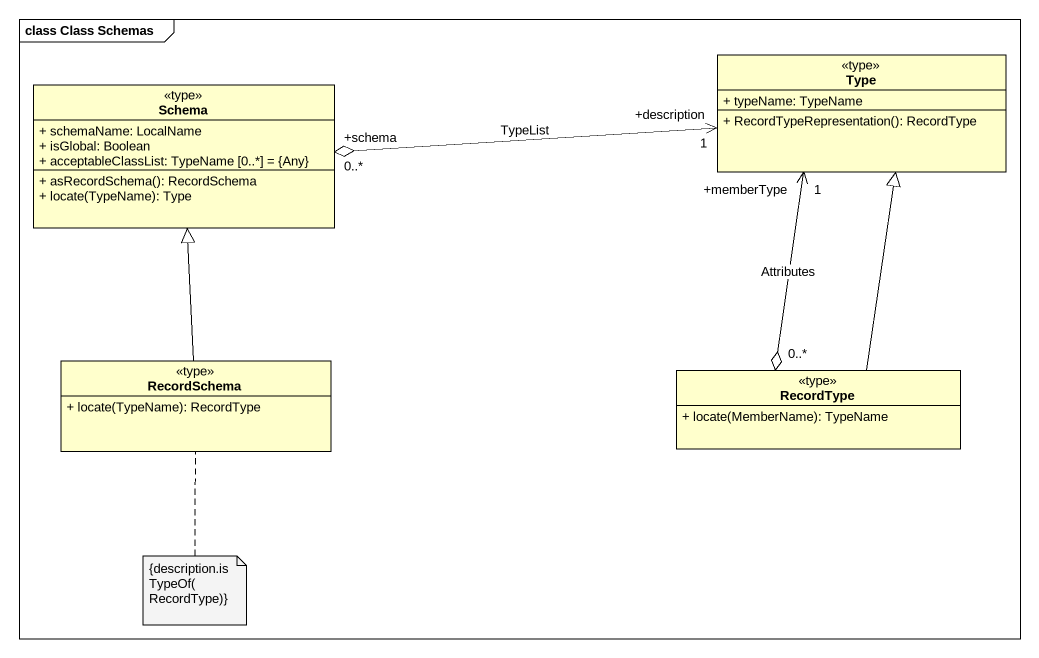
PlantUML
@startuml
mainframe class Class Schemas
hide circle
hide empty members
skinparam classAttributeIconSize 0
class Schema <<type>> {
  + schemaName: LocalName
  + isGlobal: Boolean
  + acceptableClassList: TypeName [0..*] = {Any}
  + asRecordSchema(): RecordSchema
  + locate(TypeName): Type
}
class Type <<type>> {
  + typeName: TypeName
  + RecordTypeRepresentation(): RecordType
}
class RecordSchema <<type>> {
  + locate(TypeName): RecordType
}
class RecordType <<type>> {
  + locate(MemberName): TypeName
}
Schema "+schema\n0..*" o-right-> "+description\n1" Type : TypeList
RecordSchema -up-|> Schema
RecordType -up-|> Type
RecordType "0..*" o-up-> "+memberType\n1" Type : Attributes
note bottom of RecordSchema : {description.isTypeOf(RecordType)}
@enduml
